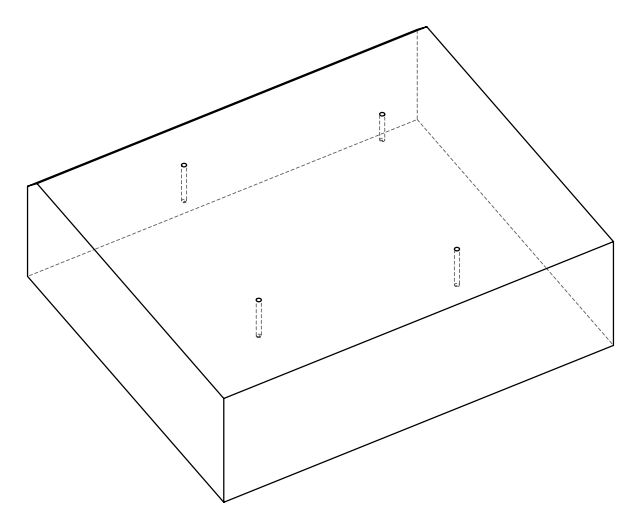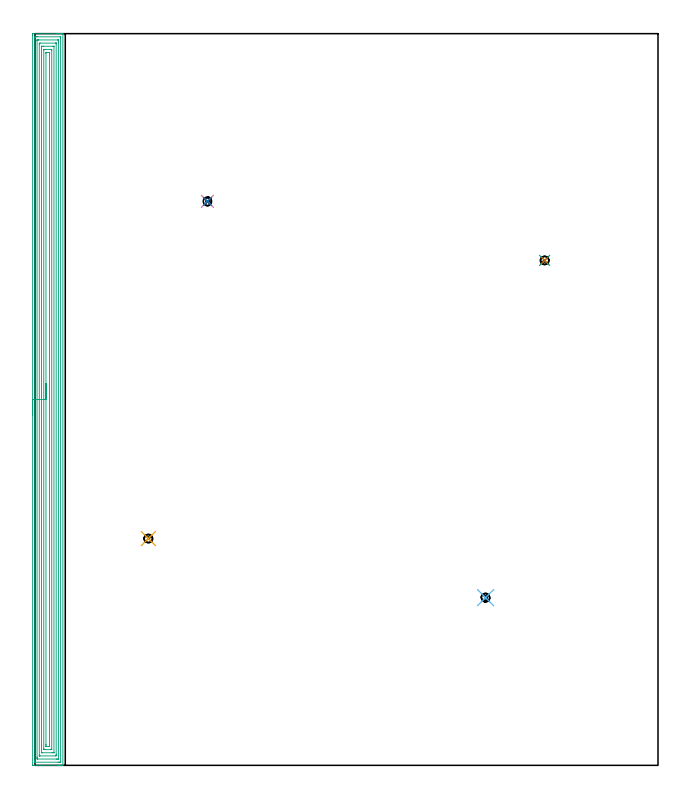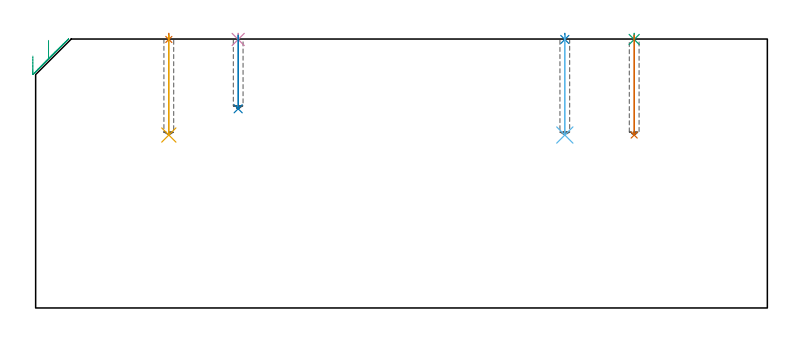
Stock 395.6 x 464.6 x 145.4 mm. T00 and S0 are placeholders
(PLAN: 9 operations, 2 tool changes, 27.3 min)
(1 SPOT_DRILL | STEP1POCKET | NXT0321_9005460120000 | 0.03 min | 3 mm3)
(2 SPOT_DRILL_1 | STEP1POCKET_1 | NXT0321_9005460120000 | 0.03 min | 0 mm3)
(3 SPOT_DRILL_2 | STEP1POCKET_2 | NXT0321_9005460120000 | 0.03 min | 0 mm3)
(4 SPOT_DRILL_3 | STEP1POCKET_3 | NXT0321_9005460120000 | 0.03 min | 41 mm3)
(5 DRILL_BLIND_HOLE_INTO_CENTER | STEP1POCKET | UGT0301_448 | 0.22 min | 1061 mm3)
(6 DRILL_BLIND_HOLE_INTO_CENTER_1 | STEP1POCKET_1 | UGT0301_448 | 0.22 min | 1098 mm3)
(7 DRILL_BLIND_HOLE_INTO_CENTER_2 | STEP1POCKET_2 | UGT0301_448 | 0.22 min | 1100 mm3)
(8 DRILL_BLIND_HOLE_INTO_CENTER_3 | STEP1POCKET_3 | UGT0301_448 | 0.16 min | 792 mm3)
(9 AREA_MILL | FG_CHAMFER_SURFACE | UGT0205_001 | 26.37 min | 85631 mm3)
(TOOL NXT0321_9005460120000 | NC Spot Drill, 142deg, 12mm, Carbide, Uncoated | D12 PA142 FL30 Z2)
(TOOL UGT0301_448 | Carbide Drill 5.3 mm | D5.3 PA118 FL52 Z2)
(TOOL UGT0205_001 | Chamfer Mill 20 x 3 x 45 deg. | D20 FL50 Z2)
(OP 1 SPOT_DRILL)
G17 G21 G94 G90
T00 M6
G54
G17 G0 G90 X72. Y144. S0 M3
G43 Z155.4 H0
G94 G81 G98 Z145.172 F250. R148.4
G80
M5
M2
(OP 2 SPOT_DRILL_1)
G17 G21 G94 G90
T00 M6
G54
G17 G0 G90 X286.1 Y106.5 S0 M3
G43 Z155.4 H0
G94 G81 G98 Z145.172 F250. R148.4
G80
M5
M2
(OP 3 SPOT_DRILL_2)
G17 G21 G94 G90
T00 M6
G54
G17 G0 G90 X323.6 Y320.6 S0 M3
G43 Z155.4 H0
G94 G81 G98 Z145.172 F250. R148.4
G80
M5
M2
(OP 4 SPOT_DRILL_3)
G17 G21 G94 G90
T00 M6
G54
G17 G0 G90 X109.5 Y358.1 S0 M3
G43 Z155.4 H0
G94 G81 G98 Z145.172 F250. R148.4
G80
M5
M2
(OP 5 DRILL_BLIND_HOLE_INTO_CENTER)
G17 G21 G94 G90
T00 M6
G54
G17 G0 G90 X72. Y144. S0 M3
G43 Z155.4 H0
G94 G81 G98 Z93.5 F250. R147.4
G80
M5
M2
(OP 6 DRILL_BLIND_HOLE_INTO_CENTER_1)
G17 G21 G94 G90
T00 M6
G54
G17 G0 G90 X286.1 Y106.5 S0 M3
G43 Z155.4 H0
G94 G81 G98 Z93.5 F250. R147.4
G80
M5
M2
(OP 7 DRILL_BLIND_HOLE_INTO_CENTER_2)
G17 G21 G94 G90
T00 M6
G54
G17 G0 G90 X323.6 Y320.6 S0 M3
G43 Z155.4 H0
G94 G81 G98 Z93.5 F250. R147.4
G80
M5
M2
(OP 8 DRILL_BLIND_HOLE_INTO_CENTER_3)
G17 G21 G94 G90
T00 M6
G54
G17 G0 G90 X109.5 Y358.1 S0 M3
G43 Z155.4 H0
G94 G81 G98 Z107.7 F250. R147.4
G80
M5
M2
(OP 9 AREA_MILL)
G17 G21 G94 G90
T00 M6
G54
G17 G0 G90 X-1.5 Y222.3 S1061 M3
G43 Z155.4 H0
Z136.2
G94 G1 Y222.338 Z135.328 F250.
Y222.452 Z134.463
Y222.641 Z133.612
Y222.903 Z132.78
Y223.237 Z131.974
Y223.64 Z131.2
Y224.108 Z130.464
Y224.64 Z129.772
Y225.229 Z129.129
Y225.872 Z128.54
Y226.564 Z128.008
Y227.3 Z127.54
Y228.074 Z127.137
Y228.88 Z126.803
Y229.712 Z126.541
Y230.564 Z126.352
Y231.428 Z126.238
Y232.3 Z126.2
Y463.494
X-1.499 Y463.989 Z126.201
X-1.496 Y464.383 Z126.202
X-1.492 Y464.59 Z126.205
X-1.11 Y464.6 Z126.588
X14.078 Z141.773
X14.678 Z142.372
X15.233 Z142.929
X15.555 Z143.251
X16.11 Z143.806
X16.432 Z144.127
X17.078 Z144.777
X17.413 Z145.112
X17.559 Y464.597 Z145.251
X17.698 Y464.59 Z145.388
X17.7 Y464.436 Z145.4
Y0.164
X17.698 Y0.01 Z145.388
X17.558 Y0.003 Z145.251
X17.412 Y0. Z145.112
X17.078 Z144.777
X16.432 Z144.127
X15.232 Z142.929
X14.678 Z142.372
X4.292 Z131.989
X-1.11 Z126.588
X-1.39 Y0.003 Z126.308
X-1.492 Y0.01 Z126.205
X-1.499 Y0.114 Z126.199
X-1.5 Y0.611 Z126.2
Y232.3
X-0.086 Z127.614
X-0.085 Y462.054 Z127.615
X-0.084 Y462.204 Z127.616
X-0.079 Y462.566 Z127.621
X0.264 Y462.591 Z127.964
X0.645 Y462.597 Z128.345
X1.133 Y462.6 Z128.833
X1.522 Z129.222
X16.043 Z143.743
X16.218 Y462.598 Z143.918
X16.247 Y462.595 Z143.947
X16.274 Y462.591 Z143.974
X16.279 Y462.554 Z143.979
X16.284 Y462.355 Z143.984
X16.285 Y462.204 Z143.985
X16.286 Y461.46 Z143.986
X16.285 Y2.546 Z143.985
X16.284 Y2.396 Z143.984
X16.279 Y2.034 Z143.979
X15.935 Y2.009 Z143.635
X15.555 Y2.003 Z143.255
X15.067 Y2. Z142.767
X14.678 Z142.378
X0.157 Z127.857
X-0.018 Y2.002 Z127.682
X-0.048 Y2.005 Z127.652
X-0.074 Y2.009 Z127.626
X-0.079 Y2.046 Z127.621
X-0.084 Y2.245 Z127.616
X-0.085 Y2.396 Z127.615
X-0.086 Y3.14 Z127.614
Y232.3
X1.328 Z129.028
X1.329 Y460.418 Z129.029
X1.33 Y460.516 Z129.03
X1.332 Y460.565 Z129.032
X1.335 Y460.583 Z129.035
X1.349 Y460.593 Z129.049
X1.522 Y460.596 Z129.222
X2.22 Y460.6 Z129.92
X2.399 Z130.099
X14.5 Y460.599 Z142.2
X14.678 Y460.595 Z142.378
X14.851 Y460.59 Z142.551
X14.864 Y460.418 Z142.564
X14.868 Y460.225 Z142.568
X14.871 Y459.525 Z142.571
Y459.328
Y4.182
X14.87 Y4.084 Z142.57
X14.868 Y4.035 Z142.568
X14.865 Y4.017 Z142.565
X14.85 Y4.007 Z142.55
X14.678 Y4.004 Z142.378
X13.98 Y4. Z141.68
X13.801 Z141.501
X1.7 Y4.001 Z129.4
X1.522 Y4.004 Z129.222
X1.349 Y4.01 Z129.049
X1.335 Y4.182 Z129.035
X1.332 Y4.375 Z129.032
X1.329 Y5.075 Z129.029
X1.328 Y5.272 Z129.028
Y232.3
X2.743 Z130.443
Y457.739
X2.746 Y458.279 Z130.446
X2.75 Y458.463 Z130.45
X2.754 Y458.59 Z130.454
X3.308 Y458.6 Z131.008
X12.956 Z140.656
X13.345 Y458.593 Z141.045
X13.441 Y458.59 Z141.141
X13.451 Y458.584 Z141.151
X13.453 Y458.569 Z141.153
X13.456 Y458.537 Z141.156
X13.457 Y458.466 Z141.157
Y458.089
Y6.861
X13.454 Y6.321 Z141.154
X13.45 Y6.137 Z141.15
X13.446 Y6.01 Z141.146
X12.892 Y6. Z140.592
X3.244 Z130.944
X2.855 Y6.007 Z130.555
X2.759 Y6.01 Z130.459
X2.749 Y6.016 Z130.449
X2.746 Y6.031 Z130.446
X2.744 Y6.063 Z130.444
X2.743 Y6.134 Z130.443
Y6.511
Y232.3
X4.157 Z131.857
X4.158 Y456.398 Z131.858
X4.159 Y456.509 Z131.859
X4.161 Y456.564 Z131.861
X4.163 Y456.584 Z131.863
X4.185 Y456.59 Z131.885
X4.398 Y456.597 Z132.098
X5.03 Y456.6 Z132.73
X5.272 Z132.972
X11.413 Y456.599 Z139.113
X11.908 Y456.593 Z139.608
X12.024 Y456.59 Z139.724
X12.037 Y456.584 Z139.737
X12.039 Y456.563 Z139.739
X12.041 Y456.509 Z139.741
X12.042 Y456.399 Z139.742
Y8.202
X12.041 Y8.091 Z139.741
X12.039 Y8.036 Z139.739
X12.037 Y8.016 Z139.737
X12.015 Y8.01 Z139.715
X11.801 Y8.003 Z139.501
X11.17 Y8. Z138.87
X10.927 Z138.627
X4.787 Y8.001 Z132.487
X4.292 Y8.007 Z131.992
X4.176 Y8.01 Z131.876
X4.163 Y8.016 Z131.863
X4.161 Y8.037 Z131.861
X4.159 Y8.091 Z131.859
X4.157 Y8.201 Z131.857
Y232.3
X5.571 Z133.271
Y454.168
X5.572 Y454.509 Z133.272
X5.575 Y454.559 Z133.275
X5.577 Y454.582 Z133.277
X5.591 Y454.59 Z133.291
X5.695 Y454.595 Z133.395
X5.907 Y454.598 Z133.607
X6.36 Y454.6 Z134.06
X9.869 Z137.569
X10.293 Y454.599 Z137.993
X10.434 Y454.598 Z138.134
X10.547 Y454.594 Z138.247
X10.616 Y454.59 Z138.316
X10.622 Y454.51 Z138.322
X10.626 Y454.168 Z138.326
X10.628 Y453.827 Z138.328
X10.629 Y10.432 Z138.329
X10.628 Y10.091 Z138.328
X10.625 Y10.042 Z138.325
X10.622 Y10.018 Z138.322
X10.609 Y10.01 Z138.309
X10.505 Y10.005 Z138.205
X10.293 Y10.002 Z137.993
X9.84 Y10. Z137.54
X6.331 Z134.031
X5.907 Z133.607
X5.766 Y10.002 Z133.466
X5.653 Y10.005 Z133.353
X5.584 Y10.01 Z133.284
X5.578 Y10.09 Z133.278
X5.574 Y10.432 Z133.274
X5.572 Y10.774 Z133.272
X5.571 Y232.3 Z133.271
X6.985 Z134.685
X6.986 Y452.178 Z134.686
X6.987 Y452.382 Z134.687
X6.99 Y452.554 Z134.69
X6.992 Y452.588 Z134.692
X7.092 Y452.593 Z134.792
X7.234 Y452.598 Z134.934
X7.448 Y452.6 Z135.148
X7.661 Z135.361
X9.203 Y452.599 Z136.903
X9.208 Y452.595 Z136.908
X9.211 Y452.591 Z136.911
X9.213 Y452.382 Z136.913
X9.215 Y451.694 Z136.915
Y451.49
X9.214 Y12.422 Z136.914
X9.213 Y12.218 Z136.913
X9.21 Y12.046 Z136.91
X9.208 Y12.012 Z136.908
X9.108 Y12.007 Z136.808
X8.966 Y12.002 Z136.666
X8.752 Y12. Z136.452
X8.539 Z136.239
X6.997 Y12.001 Z134.697
X6.992 Y12.005 Z134.692
X6.989 Y12.009 Z134.689
X6.987 Y12.218 Z134.687
X6.985 Y12.906 Z134.685
Y13.11
Y232.3
Y233.172 Z134.723
Y234.037 Z134.837
Y234.888 Z135.026
Y235.72 Z135.288
Y236.526 Z135.622
Y237.3 Z136.025
Y238.036 Z136.494
Y238.728 Z137.025
Y239.371 Z137.614
Y239.96 Z138.257
Y240.492 Z138.95
Y240.96 Z139.685
Y241.363 Z140.459
Y241.697 Z141.265
Y241.959 Z142.097
Y242.148 Z142.949
Y242.262 Z143.814
Y242.3 Z144.685
G0 Z155.4
M5
M2
